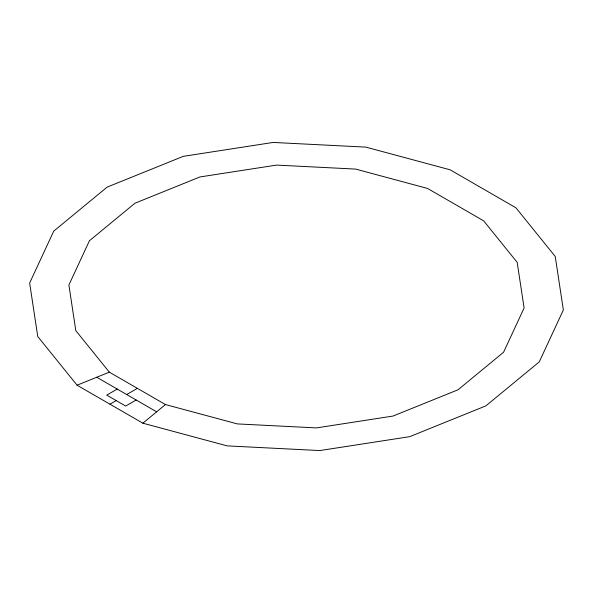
<?xml version="1.0" encoding="UTF-8"?>
<svg xmlns="http://www.w3.org/2000/svg" width="593" height="593" viewBox="0 0 593 593"><rect width="100%" height="100%" fill="white"/><g stroke="black" fill="none" stroke-linecap="round" stroke-linejoin="round"><path stroke-width="0.89" d="M142.854 423.187L227.171 445.884L319.849 450.561L409.704 436.663L485.912 405.857L539.274 361.856L563.35 309.976L555.241 256.472L515.925 207.795L450.146 169.813L365.829 147.116L273.151 142.439L183.296 156.337L107.088 187.143L53.726 231.144L29.65 283.024L37.759 336.527L77.075 385.205L142.854 423.187L165.454 404.552L237.363 423.913L316.41 427.909L393.055 416.049L458.055 389.771L503.568 352.249L524.108 307.997L517.192 262.358L483.658 220.841L427.546 188.448L355.637 169.087L276.59 165.091L199.945 176.951L134.945 203.229L89.432 240.751L68.892 285.003L75.808 330.642L109.342 372.159L165.454 404.552M117.221 389.075L106.747 395.116L125.686 406.057L136.16 400.008M109.964 404.196L116.213 400.586M126.687 394.538L137.398 388.356M77.075 385.205L109.342 372.159M96.748 377.252L156.634 411.824"/></g></svg>
